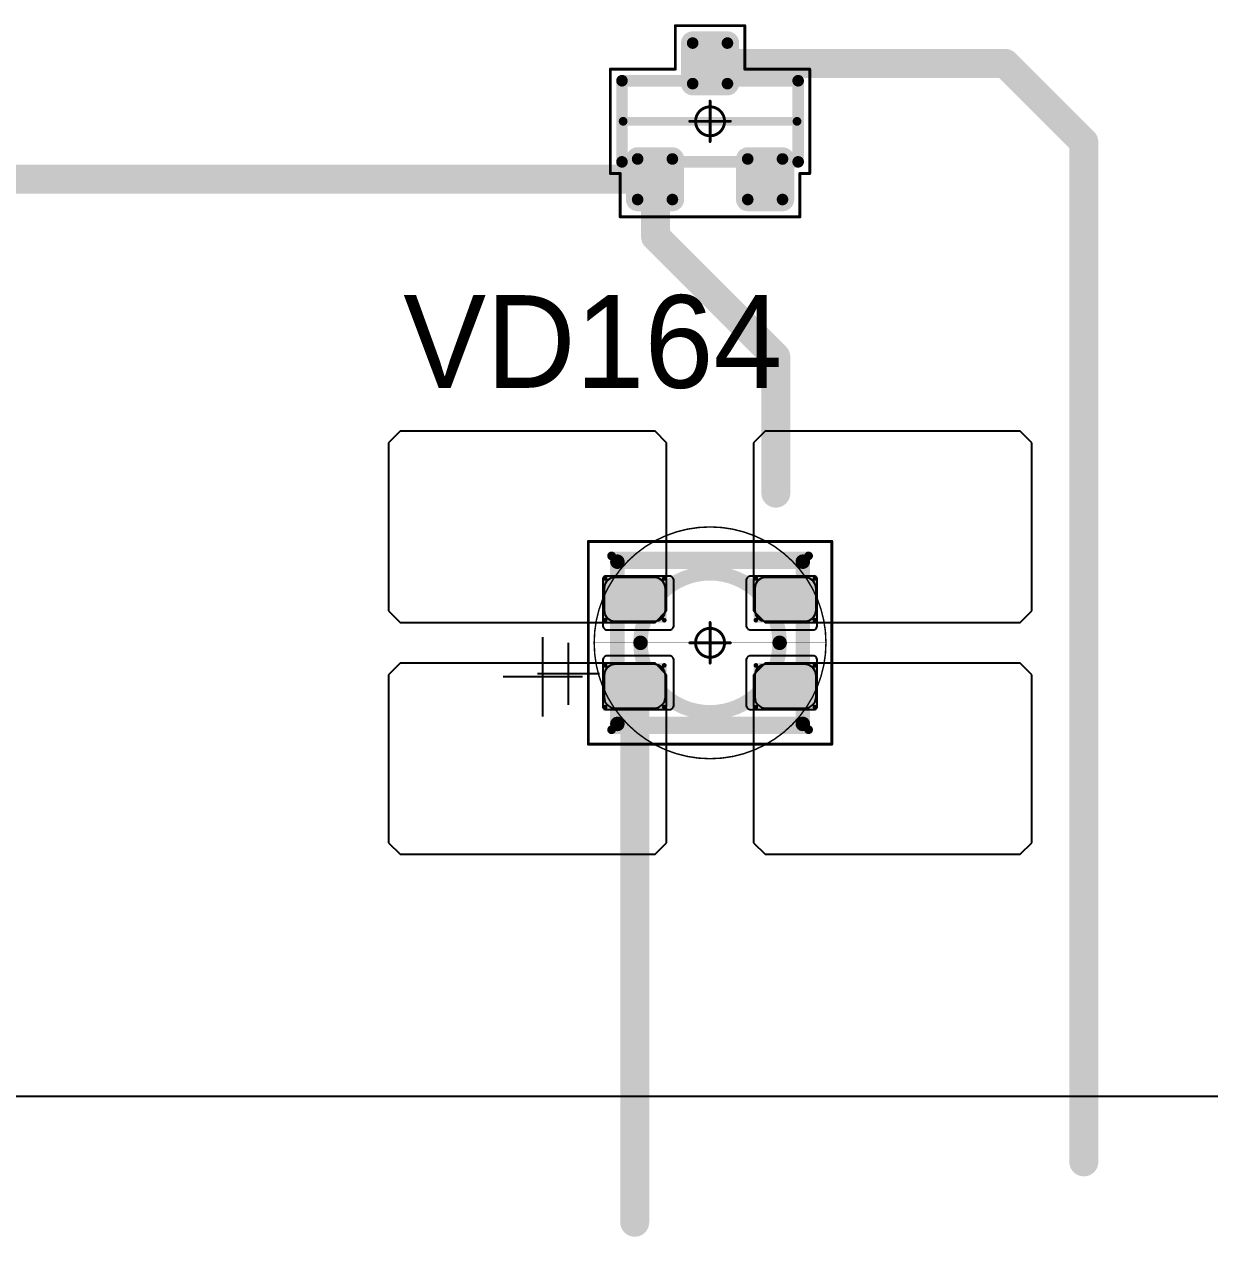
# Model space of a CAD drawing. Header units: millimetres. Extents: x 0 to 400, y 0 to 514.
# Drawn here: x 288.17 to 308.62, y 22.25 to 43.17 of the extents above; entities that cross this region are included whole.
import ezdxf

# ---------------------------------------------------------------- set-up
doc = ezdxf.new("R2010")
doc.units = ezdxf.units.MM
for name, color, linetype in [('Mechanical13', 56, 'Continuous'), ('Mechanical15', 56, 'Continuous'), ('Mechanical2', 216, 'Continuous'), ('TopLayer', 1, 'Continuous'), ('TopOverlay', 2, 'Continuous'), ('TopPaste', 8, 'Continuous'), ('TopSolder', 216, 'Continuous')]:
    doc.layers.add(name, color=color, linetype=linetype)

# ---------------------------------------------------------------- blocks, each defined once
blk = doc.blocks.new('SOT23_18')
at = {"layer": 'Mechanical13', "const_width": 0.2}
for points in [[(-0.7, 1.52), (0.7, 1.52)], [(-0.7, 1.52), (-0.7, -1.52)], [(0.7, 1.52), (0.7, -1.52)], [(-0.7, -1.52), (0.7, -1.52)]]:
    blk.add_lwpolyline(points, dxfattribs=at)
at = {"layer": 'Mechanical13', "const_width": 0.1}
for points in [[(-0.75, 1.52, 1), (-0.65, 1.52, 1)], [(-0.75, 1.52, 1), (-0.65, 1.52, 1)], [(0.65, 1.52, 1), (0.75, 1.52, 1)], [(0.65, 1.52, 1), (0.75, 1.52, 1)], [(-0.75, -1.52, 1), (-0.65, -1.52, 1)], [(-0.75, -1.52, 1), (-0.65, -1.52, 1)], [(0.65, -1.52, 1), (0.75, -1.52, 1)], [(0.65, -1.52, 1), (0.75, -1.52, 1)]]:
    blk.add_lwpolyline(points, format="xyb", close=True, dxfattribs=at)
at = {"layer": 'Mechanical15', "const_width": 0.05}
for points in [[(-0.9, 1.72), (-0.9, 1.55)], [(-0.9, 1.72), (0.9, 1.72)], [(0.9, 1.72), (0.9, 0.6)], [(-1.65, 1.55), (-1.65, -1.55)], [(-1.65, 1.55), (-0.9, 1.55)], [(0.9, 0.6), (1.65, 0.6)], [(1.65, 0.6), (1.65, -0.6)], [(0, 0.35), (0, -0.35)], [(-0.35, 0), (0.35, 0)], [(1.65, -0.6), (0.9, -0.6)], [(0.9, -0.6), (0.9, -1.72)], [(-1.65, -1.55), (-0.9, -1.55)], [(-0.9, -1.55), (-0.9, -1.72)], [(-0.9, -1.72), (0.9, -1.72)]]:
    blk.add_lwpolyline(points, dxfattribs=at)
at = {"layer": 'Mechanical15'}
for points, const_width in [([(-0.913, 1.72, 1), (-0.888, 1.72, 1)], 0.025), ([(-0.913, 1.72, 1), (-0.888, 1.72, 1)], 0.025), ([(0.888, 1.72, 1), (0.913, 1.72, 1)], 0.025), ([(0.888, 1.72, 1), (0.913, 1.72, 1)], 0.025), ([(-1.662, 1.55, 1), (-1.637, 1.55, 1)], 0.025), ([(-1.662, 1.55, 1), (-1.637, 1.55, 1)], 0.025), ([(-0.913, 1.55, 1), (-0.888, 1.55, 1)], 0.025), ([(-0.913, 1.55, 1), (-0.888, 1.55, 1)], 0.025), ([(0.888, 0.6, 1), (0.913, 0.6, 1)], 0.025), ([(0.888, 0.6, 1), (0.913, 0.6, 1)], 0.025), ([(1.637, 0.6, 1), (1.662, 0.6, 1)], 0.025), ([(1.637, 0.6, 1), (1.662, 0.6, 1)], 0.025), ([(0.25, 0, 1), (-0.25, 0, 1)], 0.05), ([(-0.012, 0.35, 1), (0.012, 0.35, 1)], 0.025), ([(-0.362, 0, 1), (-0.337, 0, 1)], 0.025), ([(-0.262, 0, 1), (-0.238, 0, 1)], 0.025), ([(0.238, 0, 1), (0.262, 0, 1)], 0.025), ([(0.337, 0, 1), (0.362, 0, 1)], 0.025), ([(-0.012, -0.35, 1), (0.012, -0.35, 1)], 0.025), ([(0.888, -0.6, 1), (0.913, -0.6, 1)], 0.025), ([(0.888, -0.6, 1), (0.913, -0.6, 1)], 0.025), ([(1.637, -0.6, 1), (1.662, -0.6, 1)], 0.025), ([(1.637, -0.6, 1), (1.662, -0.6, 1)], 0.025), ([(-1.662, -1.55, 1), (-1.637, -1.55, 1)], 0.025), ([(-1.662, -1.55, 1), (-1.637, -1.55, 1)], 0.025), ([(-0.913, -1.55, 1), (-0.888, -1.55, 1)], 0.025), ([(-0.913, -1.55, 1), (-0.888, -1.55, 1)], 0.025), ([(-0.913, -1.72, 1), (-0.888, -1.72, 1)], 0.025), ([(-0.913, -1.72, 1), (-0.888, -1.72, 1)], 0.025), ([(0.888, -1.72, 1), (0.913, -1.72, 1)], 0.025), ([(0.888, -1.72, 1), (0.913, -1.72, 1)], 0.025)]:
    blk.add_lwpolyline(points, format="xyb", close=True, dxfattribs=dict(at, const_width=const_width))
at = {"layer": 'TopLayer', "const_width": 0.1}
for points in [[(-1.4, 1.25, 1), (-1.3, 1.25, 1)], [(-0.7, 1.25, 1), (-0.6, 1.25, 1)], [(-1.4, 0.65, 1), (-1.3, 0.65, 1)], [(-0.7, 0.65, 1), (-0.6, 0.65, 1)], [(0.6, 0.3, 1), (0.7, 0.3, 1)], [(1.3, 0.3, 1), (1.4, 0.3, 1)], [(0.6, -0.3, 1), (0.7, -0.3, 1)], [(1.3, -0.3, 1), (1.4, -0.3, 1)], [(-1.4, -0.65, 1), (-1.3, -0.65, 1)], [(-0.7, -0.65, 1), (-0.6, -0.65, 1)], [(-1.4, -1.25, 1), (-1.3, -1.25, 1)], [(-0.7, -1.25, 1), (-0.6, -1.25, 1)]]:
    blk.add_lwpolyline(points, format="xyb", close=True, dxfattribs=at)
at = {"layer": 'TopLayer'}
for points in [[(-1.35, 1.35), (-1.35, 0.55), (-0.65, 1.35), (-0.65, 0.55)], [(-1.45, 1.25), (-1.45, 0.65), (-0.55, 1.25), (-0.55, 0.65)], [(0.55, 0.3), (0.55, -0.3), (1.45, 0.3), (1.45, -0.3)], [(0.65, 0.4), (0.65, -0.4), (1.35, 0.4), (1.35, -0.4)], [(-1.35, -0.55), (-1.35, -1.35), (-0.65, -0.55), (-0.65, -1.35)], [(-1.45, -0.65), (-1.45, -1.25), (-0.55, -0.65), (-0.55, -1.25)]]:
    blk.add_solid(points, dxfattribs=at)
at = {"layer": 'TopOverlay', "const_width": 0.15}
blk.add_lwpolyline([(0, 1.5), (0, -1.5)], dxfattribs=at)
at = {"layer": 'TopOverlay', "const_width": 0.075}
for points in [[(-0.038, 1.5, 1), (0.038, 1.5, 1)], [(-0.038, -1.5, 1), (0.038, -1.5, 1)]]:
    blk.add_lwpolyline(points, format="xyb", close=True, dxfattribs=at)
at = {"layer": 'TopPaste', "const_width": 0.075}
for points in [[(-1.387, 1.25, 1), (-1.313, 1.25, 1)], [(-0.687, 1.25, 1), (-0.613, 1.25, 1)], [(-1.387, 0.65, 1), (-1.313, 0.65, 1)], [(-0.687, 0.65, 1), (-0.613, 0.65, 1)], [(0.613, 0.3, 1), (0.687, 0.3, 1)], [(1.313, 0.3, 1), (1.387, 0.3, 1)], [(0.613, -0.3, 1), (0.687, -0.3, 1)], [(1.313, -0.3, 1), (1.387, -0.3, 1)], [(-1.387, -0.65, 1), (-1.313, -0.65, 1)], [(-0.687, -0.65, 1), (-0.613, -0.65, 1)], [(-1.387, -1.25, 1), (-1.313, -1.25, 1)], [(-0.687, -1.25, 1), (-0.613, -1.25, 1)]]:
    blk.add_lwpolyline(points, format="xyb", close=True, dxfattribs=at)
at = {"layer": 'TopPaste'}
for points in [[(-1.35, 1.325), (-1.35, 0.575), (-0.65, 1.325), (-0.65, 0.575)], [(-1.425, 1.25), (-1.425, 0.65), (-0.575, 1.25), (-0.575, 0.65)], [(0.575, 0.3), (0.575, -0.3), (1.425, 0.3), (1.425, -0.3)], [(0.65, 0.375), (0.65, -0.375), (1.35, 0.375), (1.35, -0.375)], [(-1.35, -0.575), (-1.35, -1.325), (-0.65, -0.575), (-0.65, -1.325)], [(-1.425, -0.65), (-1.425, -1.25), (-0.575, -0.65), (-0.575, -1.25)]]:
    blk.add_solid(points, dxfattribs=at)
at = {"layer": 'TopSolder', "const_width": 0.202}
for points in [[(-1.451, 1.25, 1), (-1.249, 1.25, 1)], [(-0.751, 1.25, 1), (-0.549, 1.25, 1)], [(-1.451, 0.65, 1), (-1.249, 0.65, 1)], [(-0.751, 0.65, 1), (-0.549, 0.65, 1)], [(0.549, 0.3, 1), (0.751, 0.3, 1)], [(1.249, 0.3, 1), (1.451, 0.3, 1)], [(0.549, -0.3, 1), (0.751, -0.3, 1)], [(1.249, -0.3, 1), (1.451, -0.3, 1)], [(-1.451, -0.65, 1), (-1.249, -0.65, 1)], [(-0.751, -0.65, 1), (-0.549, -0.65, 1)], [(-1.451, -1.25, 1), (-1.249, -1.25, 1)], [(-0.751, -1.25, 1), (-0.549, -1.25, 1)]]:
    blk.add_lwpolyline(points, format="xyb", close=True, dxfattribs=at)
at = {"layer": 'TopSolder'}
for points in [[(-1.35, 1.452), (-1.35, 0.448), (-0.65, 1.452), (-0.65, 0.448)], [(-1.552, 1.25), (-1.552, 0.65), (-0.448, 1.25), (-0.448, 0.65)], [(0.65, 0.502), (0.65, -0.502), (1.35, 0.502), (1.35, -0.502)], [(0.448, 0.3), (0.448, -0.3), (1.552, 0.3), (1.552, -0.3)], [(-1.35, -0.448), (-1.35, -1.452), (-0.65, -0.448), (-0.65, -1.452)], [(-1.552, -0.65), (-1.552, -1.25), (-0.448, -0.65), (-0.448, -1.25)]]:
    blk.add_solid(points, dxfattribs=at)
blk = doc.blocks.new('E65F_191')
at = {"layer": 'Mechanical13'}
for p, q in [((2.441, 1.071), (2.441, 0)), ((1.905, 0.536), (2.976, 0.536))]:
    blk.add_line(p, q, dxfattribs=at)
at = {"layer": 'Mechanical13', "const_width": 0.25}
for points in [[(-1.6, 1.4), (-1.6, -1.4)], [(1.6, 1.4), (-1.6, 1.4)], [(1.6, 1.4), (1.6, -1.4)], [(1.6, -1.4), (-1.6, -1.4)]]:
    blk.add_lwpolyline(points, dxfattribs=at)
at = {"layer": 'Mechanical13'}
for points, const_width in [([(-1.663, 1.4, 1), (-1.538, 1.4, 1)], 0.125), ([(-1.663, 1.4, 1), (-1.538, 1.4, 1)], 0.125), ([(1.537, 1.4, 1), (1.662, 1.4, 1)], 0.125), ([(1.537, 1.4, 1), (1.662, 1.4, 1)], 0.125), ([(1.2, 0, 1), (-1.2, 0, 1)], 0.25), ([(-1.263, 0, 1), (-1.138, 0, 1)], 0.125), ([(1.137, 0, 1), (1.262, 0, 1)], 0.125), ([(-1.663, -1.4, 1), (-1.538, -1.4, 1)], 0.125), ([(-1.663, -1.4, 1), (-1.538, -1.4, 1)], 0.125), ([(1.537, -1.4, 1), (1.662, -1.4, 1)], 0.125), ([(1.537, -1.4, 1), (1.662, -1.4, 1)], 0.125)]:
    blk.add_lwpolyline(points, format="xyb", close=True, dxfattribs=dict(at, const_width=const_width))
at = {"layer": 'Mechanical15', "const_width": 0.05}
for points in [[(2.1, 1.75), (-2.1, 1.75)], [(-2.1, 1.75), (-2.1, -1.75)], [(2.1, 1.75), (2.1, -1.75)], [(0, 0.35), (0, -0.35)], [(0, 0.35), (0, -0.35)], [(0.35, 0), (-0.35, 0)], [(0.35, 0), (-0.35, 0)], [(2.1, -1.75), (-2.1, -1.75)]]:
    blk.add_lwpolyline(points, dxfattribs=at)
at = {"layer": 'Mechanical15'}
for points, const_width in [([(-2.113, 1.75, 1), (-2.088, 1.75, 1)], 0.025), ([(-2.113, 1.75, 1), (-2.088, 1.75, 1)], 0.025), ([(2.087, 1.75, 1), (2.112, 1.75, 1)], 0.025), ([(2.087, 1.75, 1), (2.112, 1.75, 1)], 0.025), ([(0.25, 0, 1), (-0.25, 0, 1)], 0.05), ([(0.25, 0, 1), (-0.25, 0, 1)], 0.05), ([(-0.013, 0.35, 1), (0.012, 0.35, 1)], 0.025), ([(-0.013, 0.35, 1), (0.012, 0.35, 1)], 0.025), ([(-0.363, 0, 1), (-0.338, 0, 1)], 0.025), ([(-0.363, 0, 1), (-0.338, 0, 1)], 0.025), ([(-0.263, 0, 1), (-0.238, 0, 1)], 0.025), ([(-0.263, 0, 1), (-0.238, 0, 1)], 0.025), ([(0.237, 0, 1), (0.262, 0, 1)], 0.025), ([(0.237, 0, 1), (0.262, 0, 1)], 0.025), ([(0.337, 0, 1), (0.362, 0, 1)], 0.025), ([(0.337, 0, 1), (0.362, 0, 1)], 0.025), ([(-0.013, -0.35, 1), (0.012, -0.35, 1)], 0.025), ([(-0.013, -0.35, 1), (0.012, -0.35, 1)], 0.025), ([(-2.113, -1.75, 1), (-2.088, -1.75, 1)], 0.025), ([(-2.113, -1.75, 1), (-2.088, -1.75, 1)], 0.025), ([(2.087, -1.75, 1), (2.112, -1.75, 1)], 0.025), ([(2.087, -1.75, 1), (2.112, -1.75, 1)], 0.025)]:
    blk.add_lwpolyline(points, format="xyb", close=True, dxfattribs=dict(at, const_width=const_width))
at = {"layer": 'TopLayer'}
for p, q in [((-5.35, 3.65), (-5.55, 3.45)), ((-0.95, 3.65), (-5.35, 3.65)), ((-5.35, 3.65), (-5.35, 3.65)), ((-0.75, 3.45), (-0.95, 3.65)), ((0.95, 3.65), (0.75, 3.45)), ((5.35, 3.65), (0.95, 3.65)), ((0.95, 3.65), (0.95, 3.65)), ((5.55, 3.45), (5.35, 3.65)), ((-5.55, 3.45), (-5.55, 3.45)), ((-5.55, 3.45), (-5.55, 0.55)), ((-0.75, 0.55), (-0.75, 3.45)), ((0.75, 3.45), (0.75, 3.45)), ((0.75, 3.45), (0.75, 0.55)), ((5.55, 0.55), (5.55, 3.45)), ((-5.55, 0.55), (-5.35, 0.35)), ((-0.95, 0.35), (-0.75, 0.55)), ((0.75, 0.55), (0.95, 0.35)), ((5.35, 0.35), (5.55, 0.55)), ((-5.35, 0.35), (-0.95, 0.35)), ((0.95, 0.35), (5.35, 0.35)), ((-5.35, -0.35), (-5.55, -0.55)), ((-0.95, -0.35), (-5.35, -0.35)), ((-5.35, -0.35), (-5.35, -0.35)), ((-0.75, -0.55), (-0.95, -0.35)), ((0.95, -0.35), (0.75, -0.55)), ((5.35, -0.35), (0.95, -0.35)), ((0.95, -0.35), (0.95, -0.35)), ((5.55, -0.55), (5.35, -0.35)), ((-5.55, -0.55), (-5.55, -0.55)), ((-5.55, -0.55), (-5.55, -3.45)), ((-0.75, -3.45), (-0.75, -0.55)), ((0.75, -0.55), (0.75, -0.55)), ((0.75, -0.55), (0.75, -3.45)), ((5.55, -3.45), (5.55, -0.55)), ((-5.55, -3.45), (-5.35, -3.65)), ((-0.95, -3.65), (-0.75, -3.45)), ((0.75, -3.45), (0.95, -3.65)), ((5.35, -3.65), (5.55, -3.45)), ((-5.35, -3.65), (-0.95, -3.65)), ((0.95, -3.65), (5.35, -3.65))]:
    blk.add_line(p, q, dxfattribs=at)
at = {"layer": 'TopLayer', "const_width": 0.04}
for points in [[(-1.83, 1.11, 1), (-1.79, 1.11, 1)], [(-0.81, 1.11, 1), (-0.77, 1.11, 1)], [(0.77, 1.11, 1), (0.81, 1.11, 1)], [(1.79, 1.11, 1), (1.83, 1.11, 1)], [(-1.83, 0.39, 1), (-1.79, 0.39, 1)], [(-0.81, 0.39, 1), (-0.77, 0.39, 1)], [(0.77, 0.39, 1), (0.81, 0.39, 1)], [(1.79, 0.39, 1), (1.83, 0.39, 1)], [(-1.83, -0.39, 1), (-1.79, -0.39, 1)], [(-0.81, -0.39, 1), (-0.77, -0.39, 1)], [(0.77, -0.39, 1), (0.81, -0.39, 1)], [(1.79, -0.39, 1), (1.83, -0.39, 1)], [(-1.83, -1.11, 1), (-1.79, -1.11, 1)], [(-0.81, -1.11, 1), (-0.77, -1.11, 1)], [(0.77, -1.11, 1), (0.81, -1.11, 1)], [(1.79, -1.11, 1), (1.83, -1.11, 1)]]:
    blk.add_lwpolyline(points, format="xyb", close=True, dxfattribs=at)
at = {"layer": 'TopLayer'}
for points in [[(-1.85, 1.11), (-1.85, 0.39), (-0.75, 1.11), (-0.75, 0.39)], [(-1.81, 1.15), (-1.81, 0.35), (-0.79, 1.15), (-0.79, 0.35)], [(0.75, 1.11), (0.75, 0.39), (1.85, 1.11), (1.85, 0.39)], [(0.79, 1.15), (0.79, 0.35), (1.81, 1.15), (1.81, 0.35)], [(-1.85, -0.39), (-1.85, -1.11), (-0.75, -0.39), (-0.75, -1.11)], [(-1.81, -0.35), (-1.81, -1.15), (-0.79, -0.35), (-0.79, -1.15)], [(0.75, -0.39), (0.75, -1.11), (1.85, -0.39), (1.85, -1.11)], [(0.79, -0.35), (0.79, -1.15), (1.81, -0.35), (1.81, -1.15)]]:
    blk.add_solid(points, dxfattribs=at)
at = {"layer": 'TopOverlay'}
for p, q in [((2.886, 1.271), (2.886, -0.1)), ((2.2, 0.586), (3.571, 0.586))]:
    blk.add_line(p, q, dxfattribs=at)
at = {"layer": 'TopOverlay', "const_width": 0.15}
for points in [[(1.7, 1.5), (-1.7, 1.5)], [(1.7, -1.5), (-1.7, -1.5)]]:
    blk.add_lwpolyline(points, dxfattribs=at)
at = {"layer": 'TopOverlay', "const_width": 0.075}
for points in [[(-1.738, 1.5, 1), (-1.663, 1.5, 1)], [(1.662, 1.5, 1), (1.737, 1.5, 1)], [(-1.738, -1.5, 1), (-1.663, -1.5, 1)], [(1.662, -1.5, 1), (1.737, -1.5, 1)]]:
    blk.add_lwpolyline(points, format="xyb", close=True, dxfattribs=at)
at = {"layer": 'TopPaste'}
for p, q in [((-1.773, 1.073), (-1.814, 1.011)), ((-1.711, 1.114), (-1.773, 1.073)), ((-1.638, 1.129), (-1.711, 1.114)), ((-0.963, 1.129), (-1.638, 1.129)), ((-0.889, 1.114), (-0.963, 1.129)), ((-0.827, 1.073), (-0.889, 1.114)), ((-0.786, 1.011), (-0.827, 1.073)), ((0.827, 1.073), (0.786, 1.011)), ((0.889, 1.114), (0.827, 1.073)), ((0.962, 1.129), (0.889, 1.114)), ((1.637, 1.129), (0.962, 1.129)), ((1.711, 1.114), (1.637, 1.129)), ((1.773, 1.073), (1.711, 1.114)), ((1.814, 1.011), (1.773, 1.073)), ((-1.814, 1.011), (-1.829, 0.938)), ((-1.829, 0.938), (-1.829, 0.563)), ((-0.771, 0.938), (-0.786, 1.011)), ((-0.771, 0.563), (-0.771, 0.938)), ((0.786, 1.011), (0.771, 0.938)), ((0.771, 0.938), (0.771, 0.563)), ((1.829, 0.938), (1.814, 1.011)), ((1.829, 0.563), (1.829, 0.938)), ((-1.829, 0.563), (-1.814, 0.489)), ((-1.814, 0.489), (-1.773, 0.427)), ((-1.773, 0.427), (-1.711, 0.386)), ((-0.889, 0.386), (-0.827, 0.427)), ((-0.827, 0.427), (-0.786, 0.489)), ((-0.786, 0.489), (-0.771, 0.563)), ((0.771, 0.563), (0.786, 0.489)), ((0.786, 0.489), (0.827, 0.427)), ((0.827, 0.427), (0.889, 0.386)), ((1.711, 0.386), (1.773, 0.427)), ((1.773, 0.427), (1.814, 0.489)), ((1.814, 0.489), (1.829, 0.563)), ((-1.711, 0.386), (-1.638, 0.371)), ((-1.638, 0.371), (-0.963, 0.371)), ((-0.963, 0.371), (-0.889, 0.386)), ((0.889, 0.386), (0.962, 0.371)), ((0.962, 0.371), (1.637, 0.371)), ((1.637, 0.371), (1.711, 0.386)), ((-1.711, -0.386), (-1.773, -0.427)), ((-1.638, -0.371), (-1.711, -0.386)), ((-0.963, -0.371), (-1.638, -0.371)), ((-0.889, -0.386), (-0.963, -0.371)), ((-0.827, -0.427), (-0.889, -0.386)), ((0.889, -0.386), (0.827, -0.427)), ((0.962, -0.371), (0.889, -0.386)), ((1.637, -0.371), (0.962, -0.371)), ((1.711, -0.386), (1.637, -0.371)), ((1.773, -0.427), (1.711, -0.386)), ((-1.814, -0.489), (-1.829, -0.563)), ((-1.829, -0.563), (-1.829, -0.938)), ((-1.773, -0.427), (-1.814, -0.489)), ((-0.786, -0.489), (-0.827, -0.427)), ((-0.771, -0.563), (-0.786, -0.489)), ((-0.771, -0.938), (-0.771, -0.563)), ((0.786, -0.489), (0.771, -0.563)), ((0.771, -0.563), (0.771, -0.938)), ((0.827, -0.427), (0.786, -0.489)), ((1.814, -0.489), (1.773, -0.427)), ((1.829, -0.563), (1.814, -0.489)), ((1.829, -0.938), (1.829, -0.563)), ((-1.829, -0.938), (-1.814, -1.011)), ((-1.814, -1.011), (-1.773, -1.073)), ((-0.827, -1.073), (-0.786, -1.011)), ((-0.786, -1.011), (-0.771, -0.938)), ((0.771, -0.938), (0.786, -1.011)), ((0.786, -1.011), (0.827, -1.073)), ((1.773, -1.073), (1.814, -1.011)), ((1.814, -1.011), (1.829, -0.938)), ((-1.773, -1.073), (-1.711, -1.114)), ((-1.711, -1.114), (-1.638, -1.129)), ((-1.638, -1.129), (-0.963, -1.129)), ((-0.963, -1.129), (-0.889, -1.114)), ((-0.889, -1.114), (-0.827, -1.073)), ((0.827, -1.073), (0.889, -1.114)), ((0.889, -1.114), (0.962, -1.129)), ((0.962, -1.129), (1.637, -1.129)), ((1.637, -1.129), (1.711, -1.114)), ((1.711, -1.114), (1.773, -1.073))]:
    blk.add_line(p, q, dxfattribs=at)
at = {"layer": 'TopSolder'}
for p, q in [((-1.842, 1.129), (-1.85, 1.111)), ((-1.85, 1.111), (-1.85, 1.101)), ((-1.85, 1.101), (-1.85, 1.101)), ((-1.85, 1.101), (-1.85, 0.301)), ((-1.828, 1.143), (-1.842, 1.129)), ((-1.81, 1.151), (-1.828, 1.143)), ((-1.8, 1.151), (-1.81, 1.151)), ((-0.7, 1.151), (-1.8, 1.151)), ((-0.685, 1.151), (-0.7, 1.151)), ((-0.7, 1.151), (-0.7, 1.151)), ((-0.658, 1.139), (-0.685, 1.151)), ((-0.636, 1.118), (-0.658, 1.139)), ((-0.625, 1.09), (-0.636, 1.118)), ((-0.625, 1.076), (-0.625, 1.09)), ((-0.625, 0.301), (-0.625, 1.076)), ((0.636, 1.118), (0.625, 1.09)), ((0.625, 1.09), (0.625, 1.076)), ((0.625, 1.076), (0.625, 1.076)), ((0.625, 1.076), (0.625, 0.301)), ((0.657, 1.139), (0.636, 1.118)), ((0.685, 1.151), (0.657, 1.139)), ((0.7, 1.151), (0.685, 1.151)), ((1.8, 1.151), (0.7, 1.151)), ((1.81, 1.151), (1.8, 1.151)), ((1.8, 1.151), (1.8, 1.151)), ((1.828, 1.143), (1.81, 1.151)), ((1.842, 1.129), (1.828, 1.143)), ((1.85, 1.111), (1.842, 1.129)), ((1.85, 1.101), (1.85, 1.111)), ((1.85, 0.301), (1.85, 1.101)), ((-1.85, 0.301), (-1.85, 0.286)), ((-1.85, 0.286), (-1.839, 0.258)), ((-1.839, 0.258), (-1.818, 0.237)), ((-1.818, 0.237), (-1.79, 0.226)), ((-1.79, 0.226), (-1.775, 0.226)), ((-1.775, 0.226), (-1.775, 0.226)), ((-1.775, 0.226), (-0.7, 0.226)), ((-0.7, 0.226), (-0.685, 0.226)), ((-0.685, 0.226), (-0.658, 0.237)), ((-0.658, 0.237), (-0.636, 0.258)), ((-0.636, 0.258), (-0.625, 0.286)), ((-0.625, 0.286), (-0.625, 0.301)), ((-0.625, 0.301), (-0.625, 0.301)), ((0.625, 0.301), (0.625, 0.286)), ((0.625, 0.286), (0.636, 0.258)), ((0.636, 0.258), (0.657, 0.237)), ((0.657, 0.237), (0.685, 0.226)), ((0.685, 0.226), (0.7, 0.226)), ((0.7, 0.226), (0.7, 0.226)), ((0.7, 0.226), (1.775, 0.226)), ((1.775, 0.226), (1.79, 0.226)), ((1.79, 0.226), (1.817, 0.237)), ((1.817, 0.237), (1.839, 0.258)), ((1.839, 0.258), (1.85, 0.286)), ((1.85, 0.286), (1.85, 0.301)), ((1.85, 0.301), (1.85, 0.301)), ((-1.839, -0.257), (-1.85, -0.285)), ((-1.85, -0.285), (-1.85, -0.299)), ((-1.85, -0.299), (-1.85, -0.299)), ((-1.85, -0.299), (-1.85, -1.099)), ((-1.818, -0.236), (-1.839, -0.257)), ((-1.79, -0.224), (-1.818, -0.236)), ((-1.775, -0.224), (-1.79, -0.224)), ((-0.7, -0.224), (-1.775, -0.224)), ((-0.685, -0.224), (-0.7, -0.224)), ((-0.7, -0.224), (-0.7, -0.224)), ((-0.658, -0.236), (-0.685, -0.224)), ((-0.636, -0.257), (-0.658, -0.236)), ((-0.625, -0.285), (-0.636, -0.257)), ((-0.625, -0.299), (-0.625, -0.285)), ((-0.625, -1.074), (-0.625, -0.299)), ((0.636, -0.257), (0.625, -0.285)), ((0.625, -0.285), (0.625, -0.299)), ((0.625, -0.299), (0.625, -0.299)), ((0.625, -0.299), (0.625, -1.074)), ((0.657, -0.236), (0.636, -0.257)), ((0.685, -0.224), (0.657, -0.236)), ((0.7, -0.224), (0.685, -0.224)), ((1.775, -0.224), (0.7, -0.224)), ((1.79, -0.224), (1.775, -0.224)), ((1.775, -0.224), (1.775, -0.224)), ((1.817, -0.236), (1.79, -0.224)), ((1.839, -0.257), (1.817, -0.236)), ((1.85, -0.285), (1.839, -0.257)), ((1.85, -0.299), (1.85, -0.285)), ((1.85, -1.099), (1.85, -0.299)), ((-1.85, -1.099), (-1.85, -1.109)), ((-1.85, -1.109), (-1.842, -1.128)), ((-1.842, -1.128), (-1.828, -1.142)), ((-1.828, -1.142), (-1.81, -1.149)), ((-1.81, -1.149), (-1.8, -1.149)), ((-1.8, -1.149), (-0.7, -1.149)), ((-1.8, -1.149), (-1.8, -1.149)), ((-0.7, -1.149), (-0.685, -1.149)), ((-0.685, -1.149), (-0.658, -1.138)), ((-0.658, -1.138), (-0.636, -1.117)), ((-0.636, -1.117), (-0.625, -1.089)), ((-0.625, -1.089), (-0.625, -1.074)), ((-0.625, -1.074), (-0.625, -1.074)), ((0.625, -1.074), (0.625, -1.089)), ((0.625, -1.089), (0.636, -1.117)), ((0.636, -1.117), (0.657, -1.138)), ((0.657, -1.138), (0.685, -1.149)), ((0.685, -1.149), (0.7, -1.149)), ((0.7, -1.149), (1.8, -1.149)), ((0.7, -1.149), (0.7, -1.149)), ((1.8, -1.149), (1.81, -1.149)), ((1.81, -1.149), (1.828, -1.142)), ((1.828, -1.142), (1.842, -1.128)), ((1.842, -1.128), (1.85, -1.109)), ((1.85, -1.109), (1.85, -1.099)), ((1.85, -1.099), (1.85, -1.099))]:
    blk.add_line(p, q, dxfattribs=at)

msp = doc.modelspace()

# ---------------------------------------------------------------- linework, layer by layer
at = {"layer": 'Mechanical2'}
for points, const_width in [([(302, 32.5, 1), (298, 32.5, 1)], 0.0254), ([(300, 34.5, 1), (300, 34.5, 1)], 0.0005), ([(297.994, 32.5, 1), (298.006, 32.5, 1)], 0.0127), ([(298, 32.5, 1), (298, 32.5, 1)], 0.0005), ([(301.994, 32.5, 1), (302.006, 32.5, 1)], 0.0127), ([(302, 32.5, 1), (302, 32.5, 1)], 0.0005), ([(300, 30.5, 1), (300, 30.5, 1)], 0.0005)]:
    msp.add_lwpolyline(points, format="xyb", close=True, dxfattribs=dict(at, const_width=const_width))
at = {"layer": 'Mechanical2', "const_width": 0.001}
for points in [[(300, 30.5), (300, 34.5)], [(298, 32.5), (302, 32.5)]]:
    msp.add_lwpolyline(points, dxfattribs=at)
at = {"layer": 'TopLayer'}
msp.add_line((12.5, 24.675), (387.5, 24.675), dxfattribs=at)
at = {"layer": 'TopLayer', "const_width": 0.5}
for points in [[(300, 42.5), (305.092, 42.5)], [(305.092, 42.5), (306.45, 41.142)], [(306.45, 23.542), (306.45, 41.142)], [(286.5, 40.5), (299.05, 40.5)], [(299.06, 39.508), (299.06, 40.49)], [(299.06, 39.508), (301.135, 37.433)], [(301.135, 35.083), (301.135, 37.433)], [(298.7, 22.5), (298.7, 31.75)]]:
    msp.add_lwpolyline(points, dxfattribs=at)
at = {"layer": 'TopLayer', "const_width": 0.25}
for points in [[(299.875, 42.5, 1), (300.125, 42.5, 1)], [(304.967, 42.5, 1), (305.217, 42.5, 1)], [(304.967, 42.5, 1), (305.217, 42.5, 1)], [(306.325, 41.142, 1), (306.575, 41.142, 1)], [(306.325, 41.142, 1), (306.575, 41.142, 1)], [(298.925, 40.5, 1), (299.175, 40.5, 1)], [(298.935, 40.49, 1), (299.185, 40.49, 1)], [(298.935, 39.508, 1), (299.185, 39.508, 1)], [(298.935, 39.508, 1), (299.185, 39.508, 1)], [(301.01, 37.433, 1), (301.26, 37.433, 1)], [(301.01, 37.433, 1), (301.26, 37.433, 1)], [(301.01, 35.083, 1), (301.26, 35.083, 1)], [(298.575, 31.75, 1), (298.825, 31.75, 1)], [(306.325, 23.542, 1), (306.575, 23.542, 1)], [(298.575, 22.5, 1), (298.825, 22.5, 1)]]:
    msp.add_lwpolyline(points, format="xyb", close=True, dxfattribs=at)

# ---------------------------------------------------------------- block references
for name, p, rotation in [('SOT23_18', (300, 41.5), 90), ('E65F_191', (300, 32.5), 180)]:
    msp.add_blockref(name, p, dxfattribs=dict(rotation=rotation))

# ---------------------------------------------------------------- texts
at = {"layer": 'TopOverlay'}
msp.add_text('VD164', height=1.6, dxfattribs=at).set_placement((294.707, 36.9))

doc.saveas('drawing.dxf')
